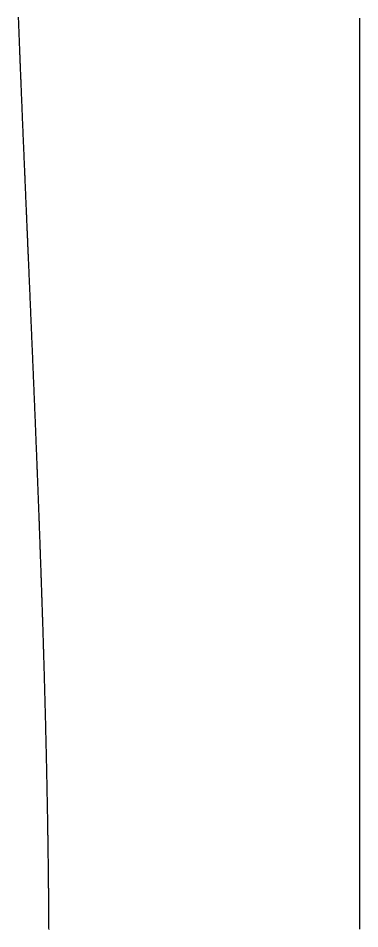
# Model space of a CAD drawing. Header units: metres. Extents: x -49 to 49, y -148 to 148.
# Drawn here: x 35.55 to 49.4, y -73.87 to -36.93 of the extents above; entities that cross this region are included whole.
import ezdxf

# ---------------------------------------------------------------- set-up
doc = ezdxf.new("R2010")
doc.units = ezdxf.units.M

msp = doc.modelspace()

# ---------------------------------------------------------------- linework, layer by layer
for points in [[(35.551, -36.89), (35.553, -36.939), (35.555, -36.989), (35.557, -37.039), (35.559, -37.089), (35.561, -37.139), (35.563, -37.189), (35.565, -37.239), (35.566, -37.289), (35.568, -37.339), (35.57, -37.389), (35.572, -37.439), (35.574, -37.489), (35.576, -37.539), (35.578, -37.589), (35.58, -37.639), (35.582, -37.688), (35.584, -37.738), (35.586, -37.788), (35.588, -37.838), (35.59, -37.888), (35.592, -37.938), (35.594, -37.988), (35.596, -38.038), (35.597, -38.088), (35.599, -38.138), (35.601, -38.188), (35.603, -38.238), (35.605, -38.288), (35.607, -38.338), (35.609, -38.388), (35.611, -38.437), (35.613, -38.487), (35.615, -38.537), (35.617, -38.587), (35.619, -38.637), (35.621, -38.687), (35.623, -38.737), (35.625, -38.787), (35.627, -38.837), (35.629, -38.887), (35.631, -38.937), (35.633, -38.987), (35.635, -39.037), (35.637, -39.087), (35.639, -39.136), (35.641, -39.186), (35.643, -39.236), (35.645, -39.286), (35.647, -39.336), (35.649, -39.386), (35.651, -39.436), (35.653, -39.486), (35.655, -39.536), (35.657, -39.586), (35.659, -39.636), (35.661, -39.686), (35.663, -39.736), (35.665, -39.785), (35.667, -39.835), (35.669, -39.885), (35.671, -39.935), (35.673, -39.985), (35.675, -40.035), (35.677, -40.085), (35.679, -40.135), (35.681, -40.185), (35.684, -40.235), (35.686, -40.285), (35.688, -40.335), (35.69, -40.385), (35.692, -40.434), (35.694, -40.484), (35.696, -40.534), (35.698, -40.584), (35.7, -40.634), (35.702, -40.684), (35.704, -40.734), (35.706, -40.784), (35.708, -40.834), (35.71, -40.884), (35.712, -40.934), (35.714, -40.984), (35.716, -41.033), (35.718, -41.083), (35.72, -41.133), (35.723, -41.183), (35.725, -41.233), (35.727, -41.283), (35.729, -41.333), (35.731, -41.383), (35.733, -41.433), (35.735, -41.483), (35.737, -41.533), (35.739, -41.583), (35.741, -41.632), (35.743, -41.682), (35.745, -41.732), (35.747, -41.782), (35.75, -41.832), (35.752, -41.882), (35.754, -41.932), (35.756, -41.982), (35.758, -42.032), (35.76, -42.082), (35.762, -42.132), (35.764, -42.182), (35.766, -42.231), (35.768, -42.281), (35.77, -42.331), (35.773, -42.381), (35.775, -42.431), (35.777, -42.481), (35.779, -42.531), (35.781, -42.581), (35.783, -42.631), (35.785, -42.681), (35.787, -42.731), (35.789, -42.78), (35.791, -42.83), (35.794, -42.88), (35.796, -42.93), (35.798, -42.98), (35.8, -43.03), (35.802, -43.08), (35.804, -43.13), (35.806, -43.18), (35.808, -43.23), (35.81, -43.28), (35.813, -43.329), (35.815, -43.379), (35.817, -43.429), (35.819, -43.479), (35.821, -43.529), (35.823, -43.579), (35.825, -43.629), (35.827, -43.679), (35.829, -43.729), (35.832, -43.779), (35.834, -43.829), (35.836, -43.878), (35.838, -43.928), (35.84, -43.978), (35.842, -44.028), (35.844, -44.078), (35.846, -44.128), (35.849, -44.178), (35.851, -44.228), (35.853, -44.278), (35.855, -44.328), (35.857, -44.378), (35.859, -44.427), (35.861, -44.477), (35.864, -44.527), (35.866, -44.577), (35.868, -44.627), (35.87, -44.677), (35.872, -44.727), (35.874, -44.777), (35.876, -44.827), (35.878, -44.877), (35.881, -44.926), (35.883, -44.976), (35.885, -45.026), (35.887, -45.076), (35.889, -45.126), (35.891, -45.176), (35.893, -45.226), (35.896, -45.276), (35.898, -45.326), (35.9, -45.376), (35.902, -45.426), (35.904, -45.475), (35.906, -45.525), (35.908, -45.575), (35.911, -45.625), (35.913, -45.675), (35.915, -45.725), (35.917, -45.775), (35.919, -45.825), (35.921, -45.875), (35.923, -45.925), (35.926, -45.974), (35.928, -46.024), (35.93, -46.074), (35.932, -46.124), (35.934, -46.174), (35.936, -46.224), (35.938, -46.274), (35.941, -46.324), (35.943, -46.374), (35.945, -46.424), (35.947, -46.473), (35.949, -46.523), (35.951, -46.573), (35.953, -46.623), (35.956, -46.673), (35.958, -46.723), (35.96, -46.773), (35.962, -46.823), (35.964, -46.873), (35.966, -46.923), (35.968, -46.972), (35.971, -47.022), (35.973, -47.072), (35.975, -47.122), (35.977, -47.172), (35.979, -47.222), (35.981, -47.272), (35.983, -47.322), (35.986, -47.372), (35.988, -47.422), (35.99, -47.471), (35.992, -47.521), (35.994, -47.571), (35.996, -47.621), (35.998, -47.671), (36.001, -47.721), (36.003, -47.771), (36.005, -47.821), (36.007, -47.871), (36.009, -47.921), (36.011, -47.97), (36.013, -48.02), (36.016, -48.07), (36.018, -48.12), (36.02, -48.17), (36.022, -48.22), (36.024, -48.27), (36.026, -48.32), (36.028, -48.37), (36.031, -48.42), (36.033, -48.469), (36.035, -48.519), (36.037, -48.569), (36.039, -48.619), (36.041, -48.669), (36.043, -48.719), (36.045, -48.769), (36.048, -48.819), (36.05, -48.869), (36.052, -48.919), (36.054, -48.968), (36.056, -49.018), (36.058, -49.068), (36.06, -49.118), (36.063, -49.168), (36.065, -49.218), (36.067, -49.268), (36.069, -49.318), (36.071, -49.368), (36.073, -49.418), (36.075, -49.467), (36.077, -49.517), (36.08, -49.567), (36.082, -49.617), (36.084, -49.667), (36.086, -49.717), (36.088, -49.767), (36.09, -49.817), (36.092, -49.867), (36.094, -49.917), (36.096, -49.966), (36.099, -50.016), (36.101, -50.066), (36.103, -50.116), (36.105, -50.166), (36.107, -50.216), (36.109, -50.266), (36.111, -50.316), (36.113, -50.366), (36.116, -50.416), (36.118, -50.465), (36.12, -50.515), (36.122, -50.565), (36.124, -50.615), (36.126, -50.665), (36.128, -50.715), (36.13, -50.765), (36.132, -50.815), (36.134, -50.865), (36.137, -50.915), (36.139, -50.964), (36.141, -51.014), (36.143, -51.064), (36.145, -51.114), (36.147, -51.164), (36.149, -51.214), (36.151, -51.264), (36.153, -51.314), (36.155, -51.364), (36.158, -51.413), (36.16, -51.463), (36.162, -51.513), (36.164, -51.563), (36.166, -51.613), (36.168, -51.663), (36.17, -51.713), (36.172, -51.763), (36.174, -51.813), (36.176, -51.863), (36.178, -51.912), (36.18, -51.962), (36.182, -52.012), (36.185, -52.062), (36.187, -52.112), (36.189, -52.162), (36.191, -52.212), (36.193, -52.262), (36.195, -52.312), (36.197, -52.362), (36.199, -52.411), (36.201, -52.461), (36.203, -52.511), (36.205, -52.561), (36.207, -52.611), (36.209, -52.661), (36.211, -52.711), (36.213, -52.761), (36.215, -52.811), (36.218, -52.861), (36.22, -52.91), (36.222, -52.96), (36.224, -53.01), (36.226, -53.06), (36.228, -53.11), (36.23, -53.16), (36.232, -53.21), (36.234, -53.26), (36.236, -53.31), (36.238, -53.36), (36.24, -53.409), (36.242, -53.459), (36.244, -53.509), (36.246, -53.559), (36.248, -53.609), (36.25, -53.659), (36.252, -53.709), (36.254, -53.759), (36.256, -53.809), (36.258, -53.859), (36.26, -53.908), (36.262, -53.958), (36.264, -54.008), (36.266, -54.058), (36.268, -54.108), (36.27, -54.158), (36.272, -54.208), (36.274, -54.258), (36.276, -54.308), (36.278, -54.358), (36.28, -54.408), (36.282, -54.457), (36.284, -54.507), (36.286, -54.557), (36.288, -54.607), (36.29, -54.657), (36.292, -54.707), (36.294, -54.757), (36.296, -54.807), (36.298, -54.857), (36.3, -54.907), (36.302, -54.956), (36.304, -55.006), (36.306, -55.056), (36.308, -55.106), (36.31, -55.156), (36.312, -55.206), (36.314, -55.256), (36.316, -55.306), (36.318, -55.356), (36.32, -55.406), (36.322, -55.455), (36.324, -55.505), (36.326, -55.555), (36.327, -55.605), (36.329, -55.655), (36.331, -55.705), (36.333, -55.755), (36.335, -55.805), (36.337, -55.855), (36.339, -55.905), (36.341, -55.955), (36.343, -56.004), (36.345, -56.054), (36.347, -56.104), (36.349, -56.154), (36.351, -56.204), (36.353, -56.254), (36.354, -56.304), (36.356, -56.354), (36.358, -56.404), (36.36, -56.454), (36.362, -56.504), (36.364, -56.553), (36.366, -56.603), (36.368, -56.653), (36.37, -56.703), (36.372, -56.753), (36.373, -56.803), (36.375, -56.853), (36.377, -56.903), (36.379, -56.953), (36.381, -57.003), (36.383, -57.053), (36.385, -57.102), (36.387, -57.152), (36.388, -57.202), (36.39, -57.252), (36.392, -57.302), (36.394, -57.352), (36.396, -57.402), (36.398, -57.452), (36.4, -57.502), (36.401, -57.552), (36.403, -57.602), (36.405, -57.651), (36.407, -57.701), (36.409, -57.751), (36.411, -57.801), (36.412, -57.851), (36.414, -57.901), (36.416, -57.951), (36.418, -58.001), (36.42, -58.051), (36.422, -58.101), (36.423, -58.151), (36.425, -58.2), (36.427, -58.25), (36.429, -58.3), (36.431, -58.35), (36.432, -58.4), (36.434, -58.45), (36.436, -58.5), (36.438, -58.55), (36.44, -58.6), (36.441, -58.65), (36.443, -58.7), (36.445, -58.75), (36.447, -58.799), (36.448, -58.849), (36.45, -58.899), (36.452, -58.949), (36.454, -58.999), (36.456, -59.049), (36.457, -59.099), (36.459, -59.149), (36.461, -59.199), (36.463, -59.249), (36.464, -59.299), (36.466, -59.349), (36.468, -59.398), (36.47, -59.448), (36.471, -59.498), (36.473, -59.548), (36.475, -59.598), (36.476, -59.648), (36.478, -59.698), (36.48, -59.748), (36.482, -59.798), (36.483, -59.848), (36.485, -59.898), (36.487, -59.948), (36.488, -59.998), (36.49, -60.047), (36.492, -60.097), (36.493, -60.147), (36.495, -60.197), (36.497, -60.247), (36.499, -60.297), (36.5, -60.347), (36.502, -60.397), (36.504, -60.447), (36.505, -60.497), (36.507, -60.547), (36.509, -60.597), (36.51, -60.646), (36.512, -60.696), (36.513, -60.746), (36.515, -60.796), (36.517, -60.846), (36.518, -60.896), (36.52, -60.946), (36.522, -60.996), (36.523, -61.046), (36.525, -61.096), (36.527, -61.146), (36.528, -61.196), (36.53, -61.246), (36.531, -61.296), (36.533, -61.345), (36.535, -61.395), (36.536, -61.445), (36.538, -61.495), (36.539, -61.545), (36.541, -61.595), (36.543, -61.645), (36.544, -61.695), (36.546, -61.745), (36.547, -61.795), (36.549, -61.845), (36.55, -61.895), (36.552, -61.945), (36.553, -61.995), (36.555, -62.044), (36.557, -62.094), (36.558, -62.144), (36.56, -62.194), (36.561, -62.244), (36.563, -62.294), (36.564, -62.344), (36.566, -62.394), (36.567, -62.444), (36.569, -62.494), (36.57, -62.544), (36.572, -62.594), (36.573, -62.644), (36.575, -62.694), (36.576, -62.744), (36.578, -62.793), (36.579, -62.843), (36.581, -62.893), (36.582, -62.943), (36.584, -62.993), (36.585, -63.043), (36.587, -63.093), (36.588, -63.143), (36.59, -63.193), (36.591, -63.243), (36.593, -63.293), (36.594, -63.343), (36.595, -63.393), (36.597, -63.443), (36.598, -63.493), (36.6, -63.543), (36.601, -63.592), (36.603, -63.642), (36.604, -63.692), (36.605, -63.742), (36.607, -63.792), (36.608, -63.842), (36.61, -63.892), (36.611, -63.942), (36.612, -63.992), (36.614, -64.042), (36.615, -64.092), (36.617, -64.142), (36.618, -64.192), (36.619, -64.242), (36.621, -64.292), (36.622, -64.342), (36.623, -64.392), (36.625, -64.442), (36.626, -64.491), (36.627, -64.541), (36.629, -64.591), (36.63, -64.641), (36.631, -64.691), (36.633, -64.741), (36.634, -64.791), (36.635, -64.841), (36.637, -64.891), (36.638, -64.941), (36.639, -64.991), (36.641, -65.041), (36.642, -65.091), (36.643, -65.141), (36.644, -65.191), (36.646, -65.241), (36.647, -65.291), (36.648, -65.341), (36.65, -65.391), (36.651, -65.441), (36.652, -65.49), (36.653, -65.54), (36.655, -65.59), (36.656, -65.64), (36.657, -65.69), (36.658, -65.74), (36.659, -65.79), (36.661, -65.84), (36.662, -65.89), (36.663, -65.94), (36.664, -65.99), (36.666, -66.04), (36.667, -66.09), (36.668, -66.14), (36.669, -66.19), (36.67, -66.24), (36.671, -66.29), (36.673, -66.34), (36.674, -66.39), (36.675, -66.44), (36.676, -66.49), (36.677, -66.54), (36.678, -66.59), (36.68, -66.639), (36.681, -66.689), (36.682, -66.739), (36.683, -66.789), (36.684, -66.839), (36.685, -66.889), (36.686, -66.939), (36.687, -66.989), (36.689, -67.039), (36.69, -67.089), (36.691, -67.139), (36.692, -67.189), (36.693, -67.239), (36.694, -67.289), (36.695, -67.339), (36.696, -67.389), (36.697, -67.439), (36.698, -67.489), (36.699, -67.539), (36.7, -67.589), (36.701, -67.639), (36.702, -67.689), (36.703, -67.739), (36.704, -67.789), (36.705, -67.839), (36.706, -67.889), (36.707, -67.939), (36.708, -67.989), (36.709, -68.039), (36.71, -68.089), (36.711, -68.139), (36.712, -68.188), (36.713, -68.238), (36.714, -68.288), (36.715, -68.338), (36.716, -68.388), (36.717, -68.438), (36.718, -68.488), (36.719, -68.538), (36.72, -68.588), (36.721, -68.638), (36.722, -68.688), (36.723, -68.738), (36.724, -68.788), (36.725, -68.838), (36.726, -68.888), (36.727, -68.938), (36.727, -68.988), (36.728, -69.038), (36.729, -69.088), (36.73, -69.138), (36.731, -69.188), (36.732, -69.238), (36.733, -69.288), (36.734, -69.338), (36.734, -69.388), (36.735, -69.438), (36.736, -69.488), (36.737, -69.538), (36.738, -69.588), (36.739, -69.638), (36.739, -69.688), (36.74, -69.738), (36.741, -69.788), (36.742, -69.838), (36.743, -69.888), (36.743, -69.938), (36.744, -69.988), (36.745, -70.038), (36.746, -70.088), (36.746, -70.138), (36.747, -70.188), (36.748, -70.238), (36.749, -70.288), (36.749, -70.338), (36.75, -70.388), (36.751, -70.438), (36.752, -70.488), (36.752, -70.538), (36.753, -70.588), (36.754, -70.638), (36.754, -70.688), (36.755, -70.738), (36.756, -70.788), (36.756, -70.838), (36.757, -70.888), (36.758, -70.938), (36.758, -70.988), (36.759, -71.038), (36.76, -71.088), (36.76, -71.138), (36.761, -71.188), (36.762, -71.238), (36.762, -71.288), (36.763, -71.338), (36.763, -71.388), (36.764, -71.438), (36.765, -71.488), (36.765, -71.538), (36.766, -71.588), (36.766, -71.638), (36.767, -71.688), (36.768, -71.738), (36.768, -71.788), (36.769, -71.838), (36.769, -71.888), (36.77, -71.938), (36.77, -71.988), (36.771, -72.038), (36.771, -72.088), (36.772, -72.138), (36.772, -72.188), (36.773, -72.238), (36.773, -72.288), (36.774, -72.338), (36.774, -72.388), (36.775, -72.438), (36.775, -72.488), (36.776, -72.538), (36.776, -72.588), (36.777, -72.638), (36.777, -72.688), (36.778, -72.738), (36.778, -72.788), (36.778, -72.838), (36.779, -72.888), (36.779, -72.938), (36.78, -72.988), (36.78, -73.038), (36.78, -73.088), (36.781, -73.138), (36.781, -73.188), (36.782, -73.238), (36.782, -73.288), (36.782, -73.338), (36.783, -73.388), (36.783, -73.438), (36.783, -73.488), (36.784, -73.538), (36.784, -73.588), (36.784, -73.638), (36.785, -73.688), (36.785, -73.738), (36.785, -73.788), (36.785, -73.839), (36.786, -73.889)], [(49.402, -73.879), (49.402, -73.829), (49.402, -73.779), (49.402, -73.729), (49.402, -73.679), (49.402, -73.629), (49.402, -73.579), (49.402, -73.529), (49.402, -73.479), (49.402, -73.429), (49.402, -73.379), (49.402, -73.329), (49.402, -73.279), (49.402, -73.229), (49.402, -73.179), (49.402, -73.129), (49.402, -73.079), (49.402, -73.029), (49.402, -72.979), (49.402, -72.929), (49.402, -72.879), (49.402, -72.829), (49.402, -72.779), (49.402, -72.729), (49.402, -72.679), (49.402, -72.629), (49.402, -72.579), (49.402, -72.529), (49.402, -72.479), (49.402, -72.429), (49.402, -72.379), (49.402, -72.329), (49.402, -72.279), (49.402, -72.229), (49.402, -72.179), (49.402, -72.129), (49.402, -72.079), (49.402, -72.029), (49.402, -71.979), (49.402, -71.929), (49.402, -71.879), (49.402, -71.829), (49.402, -71.779), (49.402, -71.729), (49.402, -71.679), (49.402, -71.629), (49.402, -71.579), (49.402, -71.529), (49.402, -71.479), (49.402, -71.429), (49.402, -71.379), (49.402, -71.329), (49.402, -71.279), (49.402, -71.229), (49.402, -71.179), (49.402, -71.129), (49.402, -71.079), (49.402, -71.029), (49.402, -70.979), (49.402, -70.929), (49.402, -70.879), (49.402, -70.829), (49.402, -70.779), (49.402, -70.729), (49.402, -70.679), (49.402, -70.629), (49.402, -70.579), (49.402, -70.529), (49.402, -70.479), (49.402, -70.429), (49.402, -70.379), (49.402, -70.329), (49.402, -70.279), (49.402, -70.229), (49.402, -70.179), (49.402, -70.129), (49.402, -70.079), (49.402, -70.029), (49.402, -69.979), (49.402, -69.929), (49.402, -69.879), (49.402, -69.829), (49.402, -69.779), (49.402, -69.729), (49.402, -69.679), (49.402, -69.629), (49.402, -69.579), (49.402, -69.529), (49.402, -69.479), (49.402, -69.429), (49.402, -69.379), (49.402, -69.329), (49.402, -69.279), (49.402, -69.229), (49.402, -69.179), (49.402, -69.129), (49.402, -69.079), (49.402, -69.029), (49.402, -68.979), (49.402, -68.929), (49.402, -68.879), (49.402, -68.829), (49.402, -68.779), (49.402, -68.729), (49.402, -68.679), (49.402, -68.629), (49.402, -68.579), (49.402, -68.529), (49.402, -68.479), (49.402, -68.429), (49.402, -68.379), (49.402, -68.329), (49.402, -68.279), (49.402, -68.229), (49.402, -68.179), (49.402, -68.129), (49.402, -68.079), (49.402, -68.029), (49.402, -67.979), (49.402, -67.929), (49.402, -67.879), (49.402, -67.829), (49.402, -67.779), (49.402, -67.729), (49.402, -67.679), (49.402, -67.629), (49.402, -67.579), (49.402, -67.529), (49.402, -67.479), (49.402, -67.429), (49.402, -67.379), (49.402, -67.329), (49.402, -67.279), (49.402, -67.229), (49.402, -67.179), (49.402, -67.129), (49.402, -67.079), (49.402, -67.029), (49.402, -66.979), (49.402, -66.929), (49.402, -66.879), (49.402, -66.829), (49.402, -66.779), (49.402, -66.729), (49.402, -66.679), (49.402, -66.629), (49.402, -66.579), (49.402, -66.529), (49.402, -66.479), (49.402, -66.429), (49.402, -66.379), (49.402, -66.329), (49.402, -66.279), (49.402, -66.229), (49.402, -66.179), (49.402, -66.129), (49.402, -66.079), (49.402, -66.029), (49.402, -65.979), (49.402, -65.929), (49.402, -65.879), (49.402, -65.829), (49.402, -65.779), (49.402, -65.729), (49.402, -65.679), (49.402, -65.629), (49.402, -65.579), (49.402, -65.529), (49.402, -65.479), (49.402, -65.429), (49.402, -65.379), (49.402, -65.329), (49.402, -65.279), (49.402, -65.229), (49.402, -65.179), (49.402, -65.129), (49.402, -65.079), (49.402, -65.029), (49.402, -64.979), (49.402, -64.929), (49.402, -64.879), (49.402, -64.829), (49.402, -64.779), (49.402, -64.729), (49.402, -64.679), (49.402, -64.629), (49.402, -64.579), (49.402, -64.529), (49.402, -64.479), (49.402, -64.429), (49.402, -64.379), (49.402, -64.329), (49.402, -64.279), (49.402, -64.229), (49.402, -64.179), (49.402, -64.129), (49.402, -64.079), (49.402, -64.029), (49.402, -63.979), (49.402, -63.929), (49.402, -63.879), (49.402, -63.829), (49.402, -63.779), (49.402, -63.729), (49.402, -63.679), (49.402, -63.629), (49.402, -63.579), (49.402, -63.529), (49.402, -63.479), (49.402, -63.429), (49.402, -63.379), (49.402, -63.329), (49.402, -63.279), (49.402, -63.229), (49.402, -63.179), (49.402, -63.129), (49.402, -63.079), (49.402, -63.029), (49.402, -62.979), (49.402, -62.929), (49.402, -62.879), (49.402, -62.829), (49.402, -62.779), (49.402, -62.729), (49.402, -62.679), (49.402, -62.629), (49.402, -62.579), (49.402, -62.529), (49.402, -62.479), (49.402, -62.429), (49.402, -62.379), (49.402, -62.329), (49.402, -62.279), (49.402, -62.229), (49.402, -62.178), (49.402, -62.128), (49.402, -62.078), (49.402, -62.028), (49.402, -61.978), (49.402, -61.928), (49.402, -61.878), (49.402, -61.828), (49.402, -61.778), (49.402, -61.728), (49.402, -61.678), (49.402, -61.628), (49.402, -61.578), (49.402, -61.528), (49.402, -61.478), (49.402, -61.428), (49.402, -61.378), (49.402, -61.328), (49.402, -61.278), (49.402, -61.228), (49.402, -61.178), (49.402, -61.128), (49.402, -61.078), (49.402, -61.028), (49.402, -60.978), (49.402, -60.928), (49.402, -60.878), (49.402, -60.828), (49.402, -60.778), (49.402, -60.728), (49.402, -60.678), (49.402, -60.628), (49.402, -60.578), (49.402, -60.528), (49.402, -60.478), (49.402, -60.428), (49.402, -60.378), (49.402, -60.328), (49.402, -60.278), (49.402, -60.228), (49.402, -60.178), (49.402, -60.128), (49.402, -60.078), (49.402, -60.028), (49.402, -59.978), (49.402, -59.928), (49.402, -59.878), (49.402, -59.828), (49.402, -59.778), (49.402, -59.728), (49.402, -59.678), (49.402, -59.628), (49.402, -59.578), (49.402, -59.528), (49.402, -59.478), (49.402, -59.428), (49.402, -59.378), (49.402, -59.328), (49.402, -59.278), (49.402, -59.228), (49.402, -59.178), (49.402, -59.128), (49.402, -59.078), (49.402, -59.028), (49.402, -58.978), (49.402, -58.928), (49.402, -58.878), (49.402, -58.828), (49.402, -58.778), (49.402, -58.728), (49.402, -58.678), (49.402, -58.628), (49.402, -58.578), (49.402, -58.528), (49.402, -58.478), (49.402, -58.428), (49.402, -58.378), (49.402, -58.328), (49.402, -58.278), (49.402, -58.228), (49.402, -58.178), (49.402, -58.128), (49.402, -58.078), (49.402, -58.028), (49.402, -57.978), (49.402, -57.928), (49.402, -57.878), (49.402, -57.828), (49.402, -57.778), (49.402, -57.728), (49.402, -57.678), (49.402, -57.628), (49.402, -57.578), (49.402, -57.528), (49.402, -57.478), (49.402, -57.428), (49.402, -57.378), (49.402, -57.328), (49.402, -57.278), (49.402, -57.228), (49.402, -57.178), (49.402, -57.128), (49.402, -57.078), (49.402, -57.028), (49.402, -56.978), (49.402, -56.928), (49.402, -56.878), (49.402, -56.828), (49.402, -56.778), (49.402, -56.728), (49.402, -56.678), (49.402, -56.628), (49.402, -56.578), (49.402, -56.528), (49.402, -56.478), (49.402, -56.428), (49.402, -56.378), (49.402, -56.328), (49.402, -56.278), (49.402, -56.228), (49.402, -56.178), (49.402, -56.128), (49.402, -56.078), (49.402, -56.028), (49.402, -55.978), (49.402, -55.928), (49.402, -55.878), (49.402, -55.828), (49.402, -55.778), (49.402, -55.728), (49.402, -55.678), (49.402, -55.628), (49.402, -55.578), (49.402, -55.528), (49.402, -55.478), (49.402, -55.428), (49.402, -55.378), (49.402, -55.328), (49.402, -55.278), (49.402, -55.228), (49.402, -55.178), (49.402, -55.128), (49.402, -55.078), (49.402, -55.028), (49.402, -54.978), (49.402, -54.928), (49.402, -54.878), (49.402, -54.828), (49.402, -54.778), (49.402, -54.728), (49.402, -54.678), (49.402, -54.628), (49.402, -54.578), (49.402, -54.528), (49.402, -54.478), (49.402, -54.428), (49.402, -54.378), (49.402, -54.328), (49.402, -54.278), (49.402, -54.228), (49.402, -54.178), (49.402, -54.128), (49.402, -54.078), (49.402, -54.028), (49.402, -53.978), (49.402, -53.928), (49.402, -53.878), (49.402, -53.828), (49.402, -53.778), (49.402, -53.728), (49.402, -53.678), (49.402, -53.628), (49.402, -53.578), (49.402, -53.528), (49.402, -53.478), (49.402, -53.428), (49.402, -53.378), (49.402, -53.328), (49.402, -53.278), (49.402, -53.228), (49.402, -53.178), (49.402, -53.128), (49.402, -53.078), (49.402, -53.028), (49.402, -52.978), (49.402, -52.928), (49.402, -52.878), (49.402, -52.828), (49.402, -52.778), (49.402, -52.728), (49.402, -52.678), (49.402, -52.628), (49.402, -52.578), (49.402, -52.528), (49.402, -52.478), (49.402, -52.428), (49.402, -52.378), (49.402, -52.328), (49.402, -52.278), (49.402, -52.228), (49.402, -52.178), (49.402, -52.128), (49.402, -52.078), (49.402, -52.028), (49.402, -51.978), (49.402, -51.928), (49.402, -51.878), (49.402, -51.828), (49.402, -51.778), (49.402, -51.728), (49.402, -51.678), (49.402, -51.628), (49.402, -51.578), (49.402, -51.528), (49.402, -51.478), (49.402, -51.428), (49.402, -51.378), (49.402, -51.328), (49.402, -51.278), (49.402, -51.228), (49.402, -51.178), (49.402, -51.128), (49.402, -51.078), (49.402, -51.028), (49.402, -50.978), (49.402, -50.928), (49.402, -50.878), (49.402, -50.828), (49.402, -50.778), (49.402, -50.728), (49.402, -50.678), (49.402, -50.628), (49.402, -50.578), (49.402, -50.528), (49.402, -50.478), (49.402, -50.428), (49.402, -50.378), (49.402, -50.328), (49.402, -50.278), (49.402, -50.228), (49.402, -50.178), (49.402, -50.128), (49.402, -50.078), (49.402, -50.028), (49.402, -49.978), (49.402, -49.928), (49.402, -49.878), (49.402, -49.828), (49.402, -49.778), (49.402, -49.728), (49.402, -49.678), (49.402, -49.628), (49.402, -49.578), (49.402, -49.528), (49.402, -49.478), (49.402, -49.428), (49.402, -49.378), (49.402, -49.328), (49.402, -49.278), (49.402, -49.228), (49.402, -49.178), (49.402, -49.128), (49.402, -49.078), (49.402, -49.028), (49.402, -48.978), (49.402, -48.928), (49.402, -48.878), (49.402, -48.828), (49.402, -48.778), (49.402, -48.728), (49.402, -48.678), (49.402, -48.628), (49.402, -48.578), (49.402, -48.528), (49.402, -48.478), (49.402, -48.428), (49.402, -48.378), (49.402, -48.328), (49.402, -48.278), (49.402, -48.228), (49.402, -48.178), (49.402, -48.128), (49.402, -48.078), (49.402, -48.028), (49.402, -47.978), (49.402, -47.928), (49.402, -47.878), (49.402, -47.828), (49.402, -47.778), (49.402, -47.728), (49.402, -47.678), (49.402, -47.628), (49.402, -47.578), (49.402, -47.528), (49.402, -47.478), (49.402, -47.428), (49.402, -47.378), (49.402, -47.328), (49.402, -47.278), (49.402, -47.228), (49.402, -47.178), (49.402, -47.128), (49.402, -47.078), (49.402, -47.028), (49.402, -46.978), (49.402, -46.928), (49.402, -46.878), (49.402, -46.828), (49.402, -46.778), (49.402, -46.728), (49.402, -46.678), (49.402, -46.628), (49.402, -46.578), (49.402, -46.528), (49.402, -46.478), (49.402, -46.428), (49.402, -46.378), (49.402, -46.328), (49.402, -46.278), (49.402, -46.228), (49.402, -46.178), (49.402, -46.128), (49.402, -46.078), (49.402, -46.028), (49.402, -45.978), (49.402, -45.928), (49.402, -45.878), (49.402, -45.828), (49.402, -45.778), (49.402, -45.728), (49.402, -45.678), (49.402, -45.628), (49.402, -45.578), (49.402, -45.528), (49.402, -45.478), (49.402, -45.428), (49.402, -45.378), (49.402, -45.328), (49.402, -45.278), (49.402, -45.228), (49.402, -45.178), (49.402, -45.128), (49.402, -45.078), (49.402, -45.028), (49.402, -44.978), (49.402, -44.928), (49.402, -44.878), (49.402, -44.828), (49.402, -44.778), (49.402, -44.728), (49.402, -44.678), (49.402, -44.628), (49.402, -44.578), (49.402, -44.528), (49.402, -44.478), (49.402, -44.427), (49.402, -44.377), (49.402, -44.327), (49.402, -44.277), (49.402, -44.227), (49.402, -44.177), (49.402, -44.127), (49.402, -44.077), (49.402, -44.027), (49.402, -43.977), (49.402, -43.927), (49.402, -43.877), (49.402, -43.827), (49.402, -43.777), (49.402, -43.727), (49.402, -43.677), (49.402, -43.627), (49.402, -43.577), (49.402, -43.527), (49.402, -43.477), (49.402, -43.427), (49.402, -43.377), (49.402, -43.327), (49.402, -43.277), (49.402, -43.227), (49.402, -43.177), (49.402, -43.127), (49.402, -43.077), (49.402, -43.027), (49.402, -42.977), (49.402, -42.927), (49.402, -42.877), (49.402, -42.827), (49.402, -42.777), (49.402, -42.727), (49.402, -42.677), (49.402, -42.627), (49.402, -42.577), (49.402, -42.527), (49.402, -42.477), (49.402, -42.427), (49.402, -42.377), (49.402, -42.327), (49.402, -42.277), (49.402, -42.227), (49.402, -42.177), (49.402, -42.127), (49.402, -42.077), (49.402, -42.027), (49.402, -41.977), (49.402, -41.927), (49.402, -41.877), (49.402, -41.827), (49.402, -41.777), (49.402, -41.727), (49.402, -41.677), (49.402, -41.627), (49.402, -41.577), (49.402, -41.527), (49.402, -41.477), (49.402, -41.427), (49.402, -41.377), (49.402, -41.327), (49.402, -41.277), (49.402, -41.227), (49.402, -41.177), (49.402, -41.127), (49.402, -41.077), (49.402, -41.027), (49.402, -40.977), (49.402, -40.927), (49.402, -40.877), (49.402, -40.827), (49.402, -40.777), (49.402, -40.727), (49.402, -40.677), (49.402, -40.627), (49.402, -40.577), (49.402, -40.527), (49.402, -40.477), (49.402, -40.427), (49.402, -40.377), (49.402, -40.327), (49.402, -40.277), (49.402, -40.227), (49.402, -40.177), (49.402, -40.127), (49.402, -40.077), (49.402, -40.027), (49.402, -39.977), (49.402, -39.927), (49.402, -39.877), (49.402, -39.827), (49.402, -39.777), (49.402, -39.727), (49.402, -39.677), (49.402, -39.627), (49.402, -39.577), (49.402, -39.527), (49.402, -39.477), (49.402, -39.427), (49.402, -39.377), (49.402, -39.327), (49.402, -39.277), (49.402, -39.227), (49.402, -39.177), (49.402, -39.127), (49.402, -39.077), (49.402, -39.027), (49.402, -38.977), (49.402, -38.927), (49.402, -38.877), (49.402, -38.827), (49.402, -38.777), (49.402, -38.727), (49.402, -38.677), (49.402, -38.627), (49.402, -38.577), (49.402, -38.527), (49.402, -38.477), (49.402, -38.427), (49.402, -38.377), (49.402, -38.327), (49.402, -38.277), (49.402, -38.227), (49.402, -38.177), (49.402, -38.127), (49.402, -38.077), (49.402, -38.027), (49.402, -37.977), (49.402, -37.927), (49.402, -37.877), (49.402, -37.827), (49.402, -37.777), (49.402, -37.727), (49.402, -37.677), (49.402, -37.627), (49.402, -37.577), (49.402, -37.527), (49.402, -37.477), (49.402, -37.427), (49.402, -37.377), (49.402, -37.327), (49.402, -37.277), (49.402, -37.227), (49.402, -37.177), (49.402, -37.127), (49.402, -37.077), (49.402, -37.027), (49.402, -36.977), (49.402, -36.927)]]:
    msp.add_lwpolyline(points)

doc.saveas('drawing.dxf')
